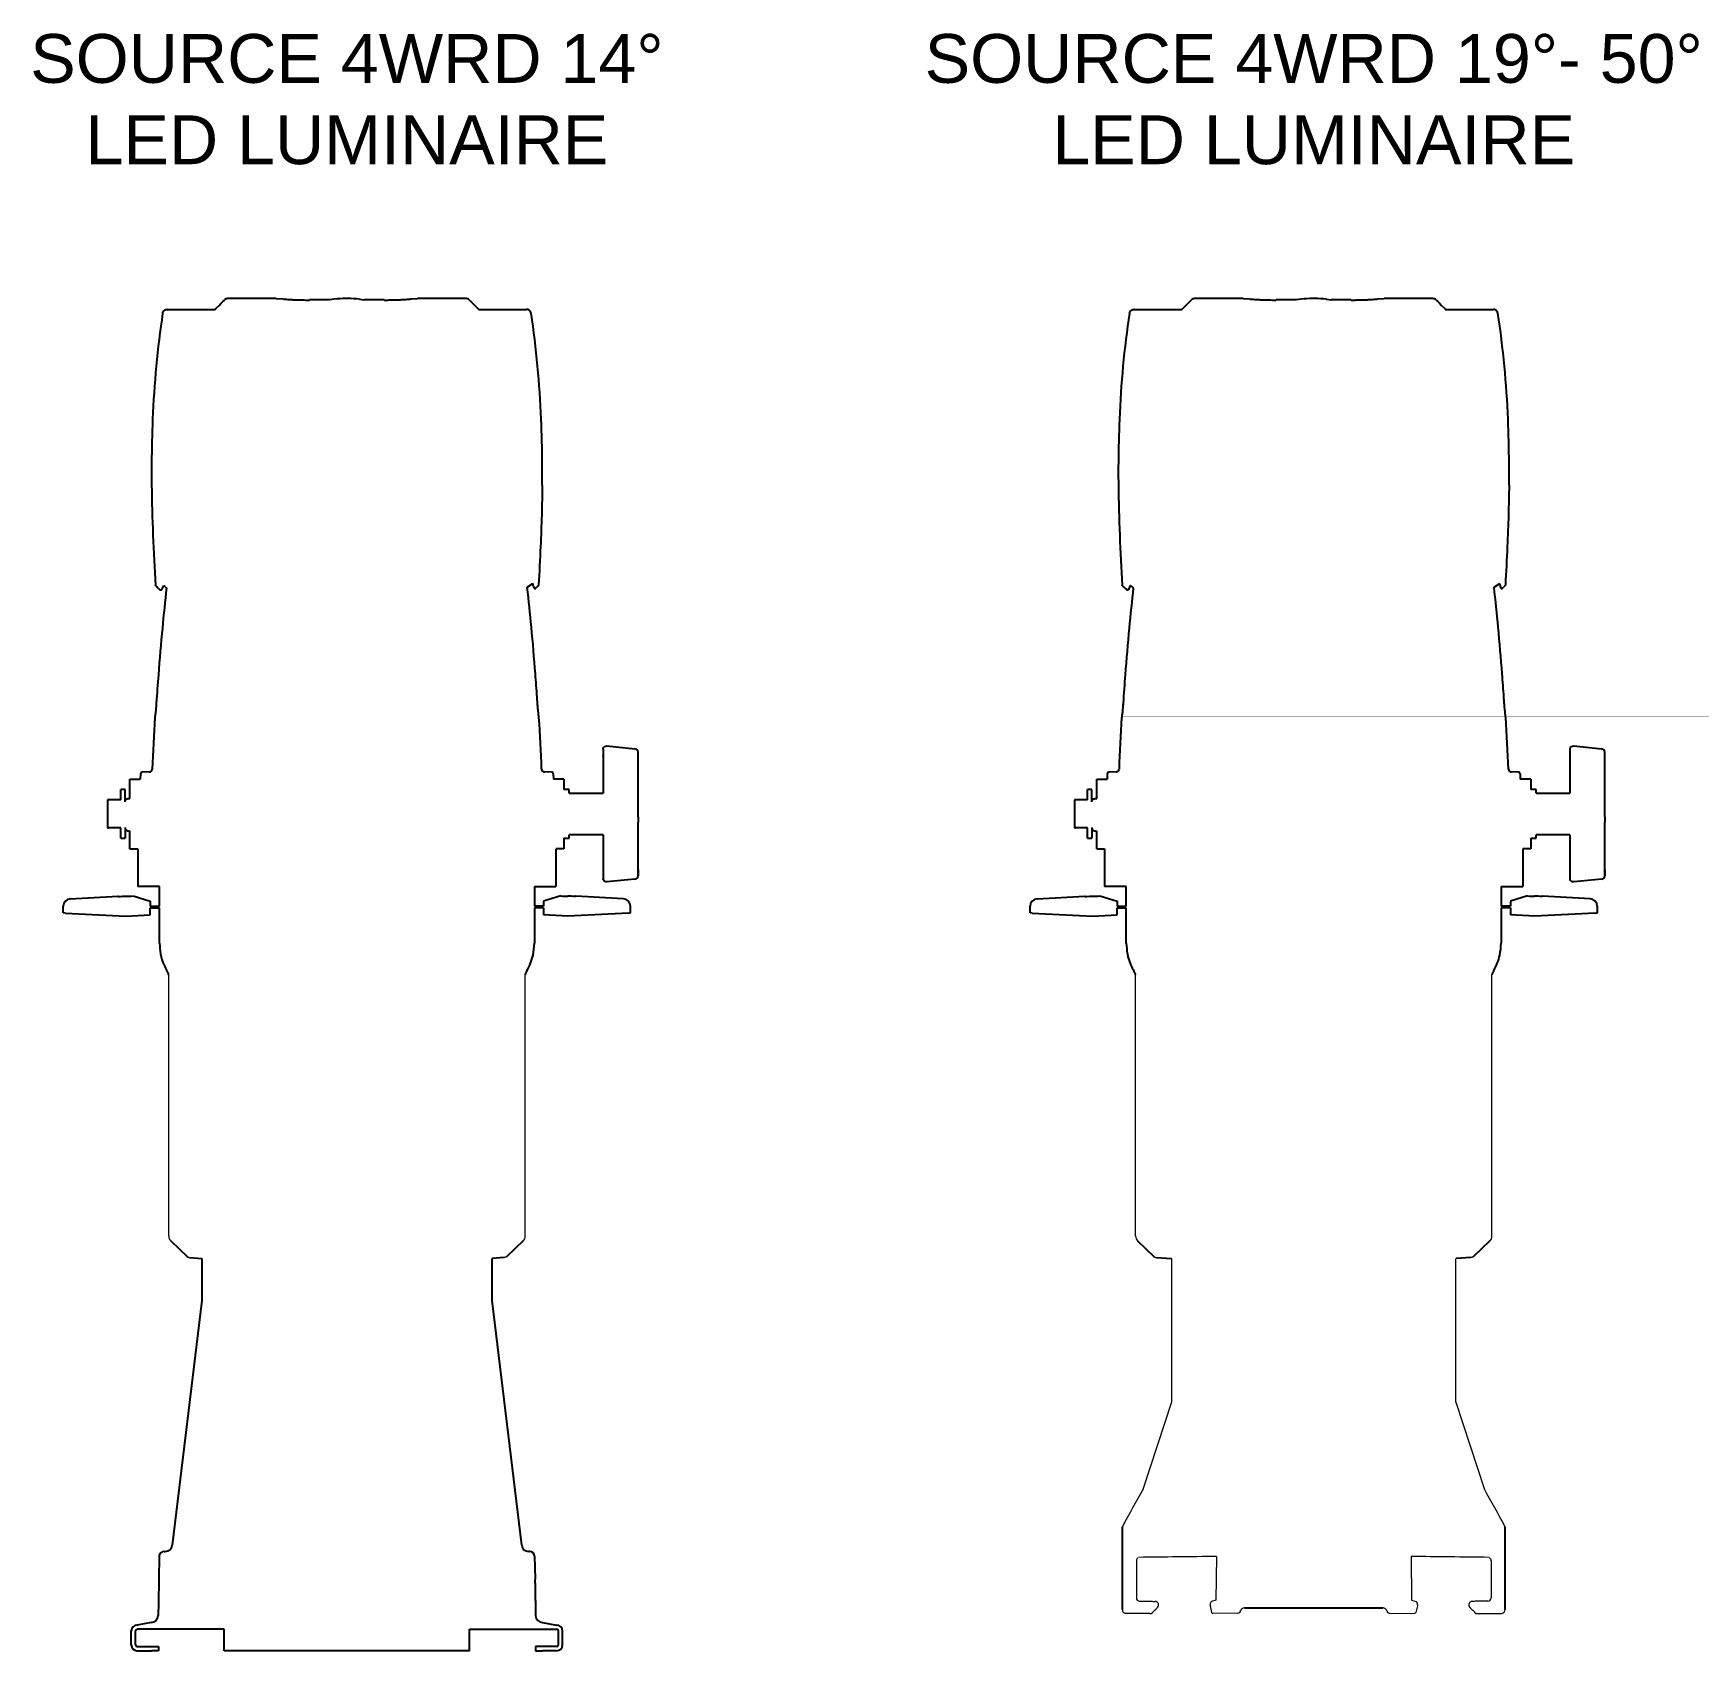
# Model space of a CAD drawing. Header units: inches. Extents: x 0 to 310, y 0 to 246.
# Drawn here: x 99.21 to 129.06, y 11.95 to 40.95 of the extents above; entities that cross this region are included whole.
import ezdxf

# ---------------------------------------------------------------- set-up
doc = ezdxf.new("R2010")
doc.units = ezdxf.units.IN
doc.header["$MEASUREMENT"] = 0
doc.linetypes.add('SLD-Solid', pattern=[0])
doc.layers.add('TEXT', color=1, linetype='Continuous')
doc.styles.add('ARIAL', font='arial.ttf')

msp = doc.modelspace()

# ---------------------------------------------------------------- linework, layer by layer
for p, q in [((103.563, 36.198), (102.689, 36.198)), ((103.563, 36.198), (103.684, 36.19)), ((104.514, 36.172), (104.158, 36.172)), ((104.603, 36.186), (104.514, 36.172)), ((104.81, 36.198), (104.809, 36.198)), ((104.848, 36.198), (104.81, 36.198)), ((105.055, 36.186), (105.144, 36.172)), ((105.499, 36.172), (105.144, 36.172)), ((105.975, 36.19), (106.094, 36.198)), ((106.965, 36.198), (106.094, 36.198)), ((120.896, 36.198), (120.021, 36.198)), ((120.896, 36.198), (121.016, 36.19)), ((121.846, 36.172), (121.49, 36.172)), ((121.935, 36.186), (121.846, 36.172)), ((122.142, 36.198), (122.141, 36.198)), ((122.181, 36.198), (122.142, 36.198)), ((122.387, 36.186), (122.476, 36.172)), ((122.831, 36.172), (122.476, 36.172)), ((123.307, 36.19), (123.426, 36.198)), ((124.297, 36.198), (123.426, 36.198)), ((101.604, 36.004), (101.606, 36.004)), ((101.61, 36.004), (101.606, 36.004)), ((102.065, 36.004), (102.467, 36.004)), ((107.191, 36.004), (107.592, 36.004)), ((108.047, 36.004), (108.051, 36.004)), ((108.132, 35.937), (108.129, 35.937)), ((118.936, 36.004), (118.938, 36.004)), ((118.942, 36.004), (118.938, 36.004)), ((119.397, 36.004), (119.799, 36.004)), ((124.523, 36.004), (124.925, 36.004)), ((125.38, 36.004), (125.383, 36.004)), ((125.464, 35.937), (125.461, 35.937)), ((101.327, 33.245), (101.325, 33.206)), ((118.659, 33.245), (118.657, 33.206)), ((101.325, 33.048), (101.327, 32.852)), ((118.657, 33.048), (118.659, 32.852)), ((101.539, 31.053), (101.507, 30.981)), ((108.062, 31.02), (108.163, 31.089)), ((118.871, 31.053), (118.839, 30.981)), ((125.395, 31.02), (125.495, 31.089)), ((101.433, 31.014), (101.477, 30.977)), ((108.179, 31.023), (108.185, 31.006)), ((108.212, 31.003), (108.228, 31.017)), ((118.765, 31.014), (118.809, 30.977)), ((125.512, 31.023), (125.518, 31.006)), ((125.544, 31.003), (125.56, 31.017)), ((101.412, 28.945), (101.411, 28.926)), ((108.247, 28.926), (108.245, 28.945)), ((118.744, 28.945), (118.743, 28.926)), ((125.579, 28.926), (125.577, 28.945)), ((109.423, 28.12), (109.423, 27.983)), ((109.491, 28.175), (109.991, 28.123)), ((110.048, 27.957), (110.048, 28.066)), ((126.755, 28.12), (126.755, 27.983)), ((126.823, 28.175), (127.323, 28.123)), ((127.38, 27.957), (127.38, 28.066)), ((109.423, 27.983), (109.423, 27.331)), ((110.048, 26.901), (110.048, 27.957)), ((126.755, 27.983), (126.755, 27.331)), ((127.38, 26.901), (127.38, 27.957)), ((100.938, 27.231), (100.938, 27.581)), ((100.938, 27.581), (101.125, 27.581)), ((101.129, 27.677), (101.125, 27.581)), ((108.529, 27.677), (108.532, 27.581)), ((108.72, 27.581), (108.532, 27.581)), ((108.72, 27.581), (108.72, 27.394)), ((118.27, 27.231), (118.27, 27.581)), ((118.27, 27.581), (118.457, 27.581)), ((118.461, 27.677), (118.457, 27.581)), ((125.861, 27.677), (125.864, 27.581)), ((126.052, 27.581), (125.864, 27.581)), ((126.052, 27.581), (126.052, 27.394)), ((100.538, 27.206), (100.538, 27.081)), ((100.773, 27.206), (100.56, 27.206)), ((100.851, 27.394), (100.773, 27.394)), ((100.773, 27.206), (100.773, 27.394)), ((100.851, 27.17), (100.851, 27.394)), ((100.909, 27.23), (100.938, 27.231)), ((108.798, 27.394), (108.72, 27.394)), ((108.815, 27.394), (108.798, 27.394)), ((108.815, 27.331), (108.815, 27.394)), ((108.815, 27.331), (109.423, 27.331)), ((117.87, 27.206), (117.87, 27.081)), ((118.105, 27.206), (117.892, 27.206)), ((118.183, 27.394), (118.105, 27.394)), ((118.105, 27.206), (118.105, 27.394)), ((118.183, 27.17), (118.183, 27.394)), ((118.241, 27.23), (118.27, 27.231)), ((126.13, 27.394), (126.052, 27.394)), ((126.147, 27.394), (126.13, 27.394)), ((126.147, 27.331), (126.147, 27.394)), ((126.147, 27.331), (126.755, 27.331)), ((100.538, 27.081), (100.538, 26.831)), ((110.048, 26.901), (110.048, 26.809)), ((117.87, 27.081), (117.87, 26.831)), ((127.38, 26.901), (127.38, 26.809)), ((100.538, 26.831), (100.538, 26.706)), ((100.773, 26.706), (100.56, 26.706)), ((100.773, 26.519), (100.773, 26.706)), ((100.851, 26.71), (100.851, 26.519)), ((100.909, 26.65), (100.938, 26.649)), ((100.938, 26.331), (100.938, 26.649)), ((108.815, 26.519), (108.815, 26.581)), ((109.423, 26.581), (108.815, 26.581)), ((109.423, 26.581), (109.423, 25.792)), ((110.048, 25.847), (110.048, 26.809)), ((117.87, 26.831), (117.87, 26.706)), ((118.105, 26.706), (117.892, 26.706)), ((118.105, 26.519), (118.105, 26.706)), ((118.183, 26.71), (118.183, 26.519)), ((118.241, 26.65), (118.27, 26.649)), ((118.27, 26.331), (118.27, 26.649)), ((126.147, 26.519), (126.147, 26.581)), ((126.755, 26.581), (126.147, 26.581)), ((126.755, 26.581), (126.755, 25.792)), ((127.38, 25.847), (127.38, 26.809)), ((100.773, 26.519), (100.851, 26.519)), ((100.938, 26.331), (101.081, 26.331)), ((108.72, 26.331), (108.58, 26.331)), ((108.72, 26.519), (108.798, 26.519)), ((108.72, 26.519), (108.72, 26.331)), ((108.798, 26.519), (108.815, 26.519)), ((108.798, 26.519), (108.798, 26.519)), ((118.105, 26.519), (118.183, 26.519)), ((118.27, 26.331), (118.413, 26.331)), ((126.052, 26.331), (125.912, 26.331)), ((126.052, 26.519), (126.13, 26.519)), ((126.052, 26.519), (126.052, 26.331)), ((126.13, 26.519), (126.147, 26.519)), ((126.13, 26.519), (126.13, 26.519)), ((109.992, 25.784), (109.491, 25.737)), ((110.048, 25.955), (110.048, 25.847)), ((127.324, 25.784), (126.823, 25.737)), ((127.38, 25.955), (127.38, 25.847)), ((99.872, 25.434), (99.976, 25.439)), ((99.976, 25.439), (100.727, 25.479)), ((100.994, 25.485), (101.304, 25.392)), ((101.304, 25.392), (101.304, 25.299)), ((108.664, 25.485), (108.354, 25.392)), ((108.354, 25.392), (108.354, 25.299)), ((109.682, 25.439), (108.93, 25.479)), ((109.786, 25.434), (109.682, 25.439)), ((117.204, 25.434), (117.308, 25.439)), ((117.308, 25.439), (118.059, 25.479)), ((118.326, 25.485), (118.636, 25.392)), ((118.636, 25.392), (118.636, 25.299)), ((125.996, 25.485), (125.686, 25.392)), ((125.686, 25.392), (125.686, 25.299)), ((127.014, 25.439), (126.262, 25.479)), ((127.118, 25.434), (127.014, 25.439)), ((99.744, 25.18), (99.744, 25.299)), ((99.781, 25.178), (99.744, 25.18)), ((99.781, 25.178), (100.868, 25.121)), ((100.868, 25.121), (101.304, 25.146)), ((101.304, 25.299), (101.469, 25.299)), ((101.304, 25.269), (101.469, 25.269)), ((101.304, 25.146), (101.304, 25.269)), ((108.354, 25.299), (108.189, 25.299)), ((108.354, 25.269), (108.189, 25.269)), ((108.354, 25.269), (108.354, 25.146)), ((108.79, 25.121), (108.354, 25.146)), ((109.877, 25.178), (108.79, 25.121)), ((109.877, 25.178), (109.914, 25.18)), ((109.914, 25.18), (109.914, 25.299)), ((117.076, 25.18), (117.076, 25.299)), ((117.113, 25.178), (117.076, 25.18)), ((117.113, 25.178), (118.2, 25.121)), ((118.2, 25.121), (118.636, 25.146)), ((118.636, 25.299), (118.801, 25.299)), ((118.636, 25.269), (118.801, 25.269)), ((118.636, 25.146), (118.636, 25.269)), ((125.686, 25.299), (125.521, 25.299)), ((125.686, 25.269), (125.521, 25.269)), ((125.686, 25.269), (125.686, 25.146)), ((126.122, 25.121), (125.686, 25.146)), ((127.209, 25.178), (126.122, 25.121)), ((127.209, 25.178), (127.246, 25.18)), ((127.246, 25.18), (127.246, 25.299)), ((101.671, 19.299), (101.97, 19.011)), ((107.988, 19.299), (107.689, 19.011)), ((119.004, 19.299), (119.302, 19.011)), ((125.32, 19.299), (125.022, 19.011)), ((102.012, 18.999), (102.227, 18.985)), ((102.227, 18.985), (102.227, 18.229)), ((107.647, 18.999), (107.433, 18.985)), ((107.433, 18.229), (107.433, 18.985)), ((119.344, 18.999), (119.612, 18.982)), ((124.98, 18.999), (124.712, 18.982)), ((102.227, 18.229), (101.696, 13.84)), ((107.964, 13.84), (107.433, 18.229)), ((118.731, 12.69), (118.731, 14.174)), ((125.591, 12.69), (125.591, 14.174)), ((125.591, 12.69), (125.591, 14.161)), ((101.464, 13.644), (101.457, 13.237)), ((101.552, 13.73), (101.572, 13.73)), ((108.106, 13.73), (108.086, 13.73)), ((108.194, 13.644), (108.201, 13.237)), ((101.456, 13.145), (101.452, 12.895)), ((108.201, 13.145), (108.205, 12.895)), ((101.449, 12.801), (101.445, 12.581)), ((108.208, 12.801), (108.212, 12.581)), ((120.92, 12.719), (123.401, 12.719)), ((100.964, 12.055), (100.964, 12.305)), ((101.039, 12.055), (101.039, 12.305)), ((102.088, 12.335), (101.069, 12.335)), ((101.32, 12.458), (101.07, 12.41)), ((102.148, 12.335), (102.088, 12.335)), ((102.629, 12.335), (102.148, 12.335)), ((102.629, 11.95), (102.629, 12.335)), ((107.029, 12.335), (107.51, 12.335)), ((107.029, 11.95), (107.029, 12.335)), ((107.51, 12.335), (107.569, 12.335)), ((107.569, 12.335), (108.589, 12.335)), ((108.337, 12.458), (108.588, 12.41)), ((108.619, 12.055), (108.619, 12.305)), ((108.694, 12.055), (108.694, 12.305)), ((101.069, 12.025), (101.324, 12.025)), ((101.069, 11.95), (101.324, 11.95)), ((101.324, 12.025), (101.449, 12.025)), ((101.449, 11.95), (101.324, 11.95)), ((101.449, 12.025), (101.449, 11.95)), ((107.029, 11.95), (102.629, 11.95)), ((108.209, 12.025), (108.209, 11.95)), ((108.334, 12.025), (108.209, 12.025)), ((108.209, 11.95), (108.334, 11.95)), ((108.589, 12.025), (108.334, 12.025)), ((108.589, 11.95), (108.334, 11.95))]:
    msp.add_line(p, q)
at = {"linetype": 'SLD-Solid'}
for p, q in [((101.287, 27.709), (101.158, 27.707)), ((108.499, 27.707), (108.37, 27.709)), ((118.619, 27.709), (118.49, 27.707)), ((125.831, 27.707), (125.702, 27.709)), ((101.081, 26.331), (101.081, 25.656)), ((108.577, 26.331), (108.577, 25.656)), ((118.413, 26.331), (118.413, 25.656)), ((125.909, 26.331), (125.909, 25.656)), ((101.469, 25.656), (101.081, 25.656)), ((101.469, 25.299), (101.469, 25.656)), ((108.189, 25.656), (108.577, 25.656)), ((108.189, 25.656), (108.189, 25.299)), ((118.801, 25.656), (118.413, 25.656)), ((118.801, 25.299), (118.801, 25.656)), ((125.521, 25.656), (125.909, 25.656)), ((125.521, 25.656), (125.521, 25.299)), ((101.469, 24.641), (101.469, 25.269)), ((108.189, 25.269), (108.189, 24.641)), ((118.801, 24.641), (118.801, 25.269)), ((125.521, 25.269), (125.521, 24.641))]:
    msp.add_line(p, q, dxfattribs=at)
at = {"linetype": 'Continuous', "lineweight": 15}
for p, q in [((101.635, 19.387), (101.635, 24.071)), ((108.025, 19.387), (108.025, 24.071)), ((118.967, 19.387), (118.967, 24.071)), ((125.357, 19.387), (125.357, 24.071)), ((119.611, 18.982), (119.611, 16.407)), ((124.711, 16.408), (124.711, 18.982)), ((119.611, 16.407), (119.099, 14.84)), ((119.611, 16.407), (119.611, 16.407)), ((124.711, 16.407), (125.222, 14.84)), ((124.711, 16.407), (124.711, 16.407)), ((120.416, 13.64), (120.406, 12.855)), ((123.906, 13.64), (123.916, 12.855)), ((120.406, 12.855), (120.326, 12.831)), ((123.916, 12.855), (123.995, 12.831)), ((120.305, 12.79), (120.303, 12.772)), ((120.303, 12.772), (120.303, 12.755)), ((120.303, 12.755), (120.33, 12.633)), ((120.31, 12.811), (120.305, 12.79)), ((120.314, 12.82), (120.31, 12.811)), ((120.32, 12.826), (120.314, 12.82)), ((120.326, 12.831), (120.32, 12.826)), ((120.33, 12.633), (120.341, 12.621)), ((120.341, 12.621), (120.352, 12.616)), ((120.803, 12.624), (120.352, 12.616)), ((120.918, 12.719), (120.918, 12.719)), ((123.404, 12.719), (123.404, 12.719)), ((123.518, 12.624), (123.969, 12.616)), ((123.981, 12.621), (123.969, 12.616)), ((123.992, 12.633), (123.981, 12.621)), ((124.019, 12.755), (123.992, 12.633)), ((123.995, 12.831), (124.002, 12.826)), ((124.002, 12.826), (124.008, 12.82)), ((124.008, 12.82), (124.012, 12.811)), ((124.012, 12.811), (124.017, 12.79)), ((124.017, 12.79), (124.019, 12.772)), ((124.019, 12.772), (124.019, 12.755))]:
    msp.add_line(p, q, dxfattribs=at)
at = {"flags": 128}
for points in [[(102.487, 36.024), (102.537, 36.074), (102.576, 36.114), (102.606, 36.144), (102.626, 36.163), (102.636, 36.173), (102.637, 36.175)], [(107.02, 36.175), (107.021, 36.173), (107.031, 36.163), (107.051, 36.144), (107.081, 36.114), (107.121, 36.074), (107.171, 36.024)], [(119.819, 36.024), (119.869, 36.074), (119.908, 36.114), (119.938, 36.144), (119.958, 36.163), (119.968, 36.173), (119.969, 36.175)], [(124.352, 36.175), (124.354, 36.173), (124.364, 36.163), (124.383, 36.144), (124.413, 36.114), (124.453, 36.074), (124.503, 36.024)], [(101.403, 31.046), (101.414, 31.037), (101.426, 31.027)], [(108.258, 31.049), (108.235, 31.03)], [(118.735, 31.046), (118.746, 31.037), (118.758, 31.027)], [(125.59, 31.049), (125.567, 31.03)], [(100.727, 25.479), (100.726, 25.479), (100.74, 25.478), (100.767, 25.478), (100.807, 25.479), (100.853, 25.481), (100.869, 25.482)], [(108.93, 25.479), (108.931, 25.479), (108.918, 25.478), (108.89, 25.478), (108.851, 25.479), (108.805, 25.481), (108.789, 25.482)], [(118.059, 25.479), (118.059, 25.479), (118.072, 25.478), (118.1, 25.478), (118.139, 25.479), (118.185, 25.481), (118.201, 25.482)], [(126.262, 25.479), (126.263, 25.479), (126.25, 25.478), (126.222, 25.478), (126.183, 25.479), (126.137, 25.481), (126.121, 25.482)]]:
    msp.add_lwpolyline(points, dxfattribs=at)
for centre, radius, start, end in [((102.693, 36.119), 0.0787, 92.7737, 135), ((104.809, 34.437), 1.761, 90, 96.7299), ((104.848, 34.437), 1.761, 83.2713, 90), ((106.965, 36.119), 0.0787, 45, 87.9842), ((120.025, 36.119), 0.0787, 92.7737, 135), ((122.141, 34.437), 1.761, 90, 96.7299), ((122.181, 34.437), 1.761, 83.2713, 90), ((124.297, 36.119), 0.0787, 45, 87.9842), ((118.881, 33.331), 17.55, 171.4598, 177.7109), ((90.776, 33.331), 17.55, 2.2915, 8.5402), ((136.213, 33.331), 17.55, 171.4598, 177.7109), ((108.108, 33.331), 17.55, 2.2915, 8.5402), ((125.941, 33.048), 24.615, 177.7102, 179.5418), ((83.717, 33.048), 24.615, 0.4582, 2.2915), ((143.273, 33.048), 24.615, 177.7102, 179.5418), ((101.049, 33.048), 24.615, 0.4582, 2.2915), ((125.941, 33.048), 24.616, 179.6334, 180), ((-45.241, 33.087), 153.572, 359.91211, 0.05886), ((143.273, 33.048), 24.616, 179.6334, 180), ((-27.909, 33.087), 153.572, 359.91211, 0.05886), ((108.216, 31.032), 0.0197, 310, 353.988), ((125.548, 31.032), 0.0197, 310, 353.988), ((109.988, 28.063), 0.0599, 2.0026, 87.328), ((127.32, 28.063), 0.0599, 2.0026, 87.328), ((100.911, 26.71), 0.06, 180, 268.5), ((118.243, 26.71), 0.06, 180, 268.5), ((109.986, 25.847), 0.0625, 275.9235, 360), ((127.318, 25.847), 0.0625, 275.9235, 360), ((99.879, 25.299), 0.135, 93, 180), ((100.869, 27.717), 2.236, 270.003, 273.203), ((108.789, 27.717), 2.236, 266.797, 269.997), ((109.778, 25.299), 0.135, 0, 87), ((117.211, 25.299), 0.135, 93, 180), ((118.201, 27.717), 2.236, 270.003, 273.203), ((126.121, 27.717), 2.236, 266.797, 269.997), ((127.11, 25.299), 0.135, 0, 87), ((101.572, 13.855), 0.125, 270, 353.1027), ((108.086, 13.855), 0.125, 186.8973, 270), ((101.552, 13.642), 0.088, 90, 179), ((108.106, 13.642), 0.088, 1, 90), ((101.32, 12.583), 0.125, 270, 359), ((108.337, 12.583), 0.125, 181, 270), ((101.069, 12.305), 0.105, 90, 180), ((101.069, 12.305), 0.03, 90, 180), ((108.589, 12.305), 0.105, 0, 90), ((108.589, 12.305), 0.03, 0, 90), ((101.069, 12.055), 0.105, 180, 270), ((101.069, 12.055), 0.03, 180, 270), ((108.589, 12.055), 0.105, 270, 0), ((108.589, 12.055), 0.03, 270, 0)]:
    msp.add_arc(centre, radius, start, end)
at = {"linetype": 'SLD-Solid'}
for centre, radius, start, end in [((151.955, 25.656), 50.66, 176.5706, 177.6226), ((57.703, 25.656), 50.66, 2.3774, 3.4294), ((169.287, 25.656), 50.66, 176.5706, 177.6226), ((75.035, 25.656), 50.66, 2.3774, 3.4294), ((101.159, 27.677), 0.03, 91, 180), ((101.288, 27.759), 0.05, 268.6793, 357.9452), ((108.371, 27.76), 0.0514, 183.0953, 269.469), ((108.499, 27.677), 0.03, 0, 89), ((118.491, 27.677), 0.03, 91, 180), ((118.62, 27.759), 0.05, 268.6793, 357.9452), ((125.703, 27.76), 0.0514, 183.0953, 269.469), ((125.831, 27.677), 0.03, 0, 89)]:
    msp.add_arc(centre, radius, start, end, dxfattribs=at)
at = {"linetype": 'Continuous', "lineweight": 15}
for centre, radius, start, end in [((101.76, 19.387), 0.125, 179.9996, 225.0011), ((101.76, 19.387), 0.125, 179.9996, 225.0012), ((107.9, 19.387), 0.125, 314.9989, 0.0004), ((107.9, 19.387), 0.125, 314.9988, 0.0004), ((119.092, 19.387), 0.125, 179.9996, 225.0011), ((119.092, 19.387), 0.125, 179.9996, 225.0012), ((125.232, 19.387), 0.125, 314.9989, 0.0004), ((125.232, 19.387), 0.125, 314.9988, 0.0004), ((174.29, -16.012), 63.23, 150.78792, 151.48428), ((70.032, -16.012), 63.23, 28.51572, 29.21208), ((119.034, 13.569), 0.0523, 116.9562, 184.7157), ((123.643, -326.408), 340.063, 90.54374, 90.77941), ((120.679, -326.408), 340.063, 89.22059, 89.45626), ((125.289, 13.569), 0.0523, 355.2843, 63.0438), ((119.041, 12.9), 0.06, 180, 269), ((125.281, 12.9), 0.06, 271, 0), ((118.806, 12.69), 0.075, 180, 255.3839), ((119.225, 12.679), 0.0635, 270, 315), ((119.317, 12.771), 0.0635, 315, 89), ((120.803, 12.671), 0.0472, 270.118, 356.7568), ((120.925, 12.638), 0.0804, 95.2318, 157.9651), ((120.921, 12.67), 0.0483, 91.1875, 94.3979), ((123.4, 12.67), 0.0483, 85.6021, 88.8125), ((123.397, 12.638), 0.0804, 22.0349, 84.7682), ((123.518, 12.671), 0.0472, 183.2432, 269.882), ((125.004, 12.771), 0.0635, 91, 225), ((125.097, 12.679), 0.0635, 225, 270), ((125.516, 12.69), 0.075, 284.6161, 360)]:
    msp.add_arc(centre, radius, start, end, dxfattribs=at)
at = {"extrusion": (0, 0, -1)}
for centre, major_axis, ratio, start_param, end_param in [((109.486, 28.12), (-0.0625, 0.0013), 0.921914, 6.263735, 6.469858), ((109.486, 28.117), (-0.0599, 0.0195), 0.917041, 6.198868, 7.650807), ((126.818, 28.12), (-0.0625, 0.0013), 0.921914, 6.263735, 6.469858), ((126.818, 28.117), (-0.0599, 0.0195), 0.917041, 6.198868, 7.650807), ((109.486, 27.983), (-0.0625, -0.0015), 0.932153, 0.022517, 0.22864), ((126.818, 27.983), (-0.0625, -0.0015), 0.932153, 0.022517, 0.22864), ((109.486, 25.792), (-0.0625, -0.0013), 0.921914, 6.096512, 6.302636), ((109.486, 25.795), (-0.0599, -0.0195), 0.917041, 4.915564, 6.367503), ((126.818, 25.792), (-0.0625, -0.0013), 0.921914, 6.096512, 6.302636), ((126.818, 25.795), (-0.0599, -0.0195), 0.917041, 4.915564, 6.367503)]:
    msp.add_ellipse(centre, major_axis=major_axis, ratio=ratio, start_param=start_param, end_param=end_param, dxfattribs=at)
for points, knots in [([(103.684, 36.19), (103.689, 36.189), (103.704, 36.188), (103.742, 36.185), (103.798, 36.181), (103.865, 36.177), (103.94, 36.175), (104.037, 36.172), (104.112, 36.171), (104.158, 36.171)], [0, 0, 0, 0, 0.068546, 0.210245, 0.351404, 0.49256, 0.63353, 0.774496, 1, 1, 1, 1]), ([(105.499, 36.171), (105.528, 36.171), (105.586, 36.172), (105.67, 36.173), (105.749, 36.176), (105.821, 36.179), (105.884, 36.182), (105.94, 36.186), (105.963, 36.189), (105.975, 36.19)], [0, 0, 0, 0, 0.139302, 0.278606, 0.418259, 0.557918, 0.69795, 0.837989, 1, 1, 1, 1]), ([(121.016, 36.19), (121.021, 36.189), (121.036, 36.188), (121.074, 36.185), (121.13, 36.181), (121.197, 36.177), (121.272, 36.175), (121.369, 36.172), (121.444, 36.171), (121.49, 36.171)], [0, 0, 0, 0, 0.068546, 0.210245, 0.351404, 0.49256, 0.63353, 0.774496, 1, 1, 1, 1]), ([(122.831, 36.171), (122.86, 36.171), (122.918, 36.172), (123.002, 36.173), (123.081, 36.176), (123.154, 36.179), (123.216, 36.182), (123.272, 36.186), (123.295, 36.189), (123.307, 36.19)], [0, 0, 0, 0, 0.139302, 0.278606, 0.418259, 0.557918, 0.69795, 0.837989, 1, 1, 1, 1]), ([(101.526, 35.937), (101.528, 35.946), (101.533, 35.963), (101.549, 35.984), (101.572, 35.999), (101.591, 36.004), (101.602, 36.004), (101.604, 36.004)], [0, 0, 0, 0, 0.23723, 0.474457, 0.711689, 0.948932, 1, 1, 1, 1]), ([(101.61, 36.004), (101.654, 36.004), (101.744, 36.004), (101.841, 36.004), (101.9, 36.004)], [0, 0, 0, 0, 0.4017315, 1, 1, 1, 1]), ([(101.9, 36.004), (101.905, 36.004), (101.921, 36.004), (101.942, 36.004), (101.956, 36.004)], [0, 0, 0, 0, 0.36253, 1, 1, 1, 1]), ([(101.956, 36.004), (101.96, 36.004), (101.969, 36.004), (102.004, 36.004), (102.039, 36.004), (102.06, 36.004), (102.065, 36.004)], [0, 0, 0, 0, 0.305511, 0.611335, 0.909803, 1, 1, 1, 1]), ([(102.467, 36.004), (102.468, 36.005), (102.472, 36.01), (102.479, 36.016), (102.484, 36.022), (102.486, 36.023), (102.487, 36.024)], [0.0088851, 0.0088851, 0.0088851, 0.0088851, 0.1577764, 0.4918992, 0.7455875, 1, 1, 1, 1]), ([(107.171, 36.024), (107.171, 36.023), (107.173, 36.022), (107.179, 36.016), (107.185, 36.01), (107.19, 36.005), (107.191, 36.004), (107.191, 36.004)], [0, 0, 0, 0, 0.254413, 0.508101, 0.842224, 0.991115, 1, 1, 1, 1]), ([(107.592, 36.004), (107.597, 36.004), (107.619, 36.004), (107.654, 36.004), (107.688, 36.004), (107.697, 36.004), (107.702, 36.004)], [0, 0, 0, 0, 0.090197, 0.388665, 0.694489, 1, 1, 1, 1]), ([(107.702, 36.004), (107.715, 36.004), (107.737, 36.004), (107.752, 36.004), (107.758, 36.004)], [0, 0, 0, 0, 0.63747, 1, 1, 1, 1]), ([(107.758, 36.004), (107.816, 36.004), (107.913, 36.004), (108.004, 36.004), (108.047, 36.004)], [0, 0, 0, 0, 0.5982685, 1, 1, 1, 1]), ([(108.129, 35.937), (108.127, 35.946), (108.123, 35.963), (108.106, 35.984), (108.083, 35.999), (108.064, 36.004), (108.053, 36.004), (108.051, 36.004)], [0, 0, 0, 0, 0.237205, 0.474417, 0.711643, 0.948894, 1, 1, 1, 1]), ([(118.858, 35.937), (118.86, 35.946), (118.865, 35.963), (118.882, 35.984), (118.904, 35.999), (118.923, 36.004), (118.934, 36.004), (118.936, 36.004)], [0, 0, 0, 0, 0.23723, 0.474457, 0.711689, 0.948932, 1, 1, 1, 1]), ([(118.942, 36.004), (118.986, 36.004), (119.076, 36.004), (119.174, 36.004), (119.232, 36.004)], [0, 0, 0, 0, 0.4017315, 1, 1, 1, 1]), ([(119.232, 36.004), (119.237, 36.004), (119.253, 36.004), (119.274, 36.004), (119.288, 36.004)], [0, 0, 0, 0, 0.36253, 1, 1, 1, 1]), ([(119.288, 36.004), (119.292, 36.004), (119.301, 36.004), (119.336, 36.004), (119.371, 36.004), (119.392, 36.004), (119.397, 36.004)], [0, 0, 0, 0, 0.305511, 0.611335, 0.909803, 1, 1, 1, 1]), ([(119.799, 36.004), (119.8, 36.005), (119.804, 36.01), (119.811, 36.016), (119.817, 36.022), (119.818, 36.023), (119.819, 36.024)], [0.0088851, 0.0088851, 0.0088851, 0.0088851, 0.1577764, 0.4918992, 0.7455875, 1, 1, 1, 1]), ([(124.503, 36.024), (124.504, 36.023), (124.505, 36.022), (124.511, 36.016), (124.517, 36.01), (124.522, 36.005), (124.523, 36.004), (124.523, 36.004)], [0, 0, 0, 0, 0.254413, 0.508101, 0.842224, 0.991115, 1, 1, 1, 1]), ([(124.925, 36.004), (124.93, 36.004), (124.951, 36.004), (124.986, 36.004), (125.02, 36.004), (125.029, 36.004), (125.034, 36.004)], [0, 0, 0, 0, 0.090197, 0.388665, 0.694489, 1, 1, 1, 1]), ([(125.034, 36.004), (125.047, 36.004), (125.069, 36.004), (125.084, 36.004), (125.09, 36.004)], [0, 0, 0, 0, 0.63747, 1, 1, 1, 1]), ([(125.09, 36.004), (125.148, 36.004), (125.245, 36.004), (125.336, 36.004), (125.38, 36.004)], [0, 0, 0, 0, 0.5982685, 1, 1, 1, 1]), ([(125.461, 35.937), (125.459, 35.946), (125.455, 35.963), (125.438, 35.984), (125.416, 35.999), (125.396, 36.004), (125.385, 36.004), (125.383, 36.004)], [0, 0, 0, 0, 0.237205, 0.474417, 0.711643, 0.948894, 1, 1, 1, 1]), ([(101.327, 32.852), (101.333, 32.553), (101.346, 31.955), (101.379, 31.358), (101.396, 31.06)], [0, 0, 0, 0, 0.499829, 1, 1, 1, 1]), ([(108.331, 32.852), (108.328, 32.675), (108.322, 32.308), (108.299, 31.712), (108.277, 31.293), (108.265, 31.063)], [0, 0, 0, 0, 0.296632, 0.615057, 1, 1, 1, 1]), ([(118.659, 32.852), (118.665, 32.553), (118.678, 31.955), (118.711, 31.358), (118.728, 31.06)], [0, 0, 0, 0, 0.499829, 1, 1, 1, 1]), ([(125.663, 32.852), (125.66, 32.675), (125.654, 32.308), (125.631, 31.712), (125.609, 31.293), (125.597, 31.063)], [0, 0, 0, 0, 0.296632, 0.615057, 1, 1, 1, 1]), ([(101.403, 31.046), (101.402, 31.048), (101.399, 31.051), (101.397, 31.056), (101.396, 31.059), (101.396, 31.06)], [0, 0, 0, 0, 0.41195, 0.823898, 1, 1, 1, 1]), ([(101.539, 31.053), (101.541, 31.051), (101.544, 31.049), (101.547, 31.047), (101.557, 31.039), (101.573, 31.028), (101.588, 31.016), (101.594, 31.012)], [-0.0286299, -0.0286299, -0.0286299, -0.0286299, 0, 0, 0, 0.1079512, 0.1639253, 0.1639253, 0.1639253, 0.1639253]), ([(108.179, 31.023), (108.179, 31.024), (108.178, 31.029), (108.172, 31.051), (108.165, 31.079), (108.163, 31.088), (108.163, 31.088), (108.163, 31.088), (108.163, 31.089)], [0, 0, 0, 0, 0.291772, 0.775951, 1, 1, 1, 1.00608, 1.00608, 1.00608, 1.00608]), ([(108.265, 31.063), (108.265, 31.061), (108.264, 31.057), (108.261, 31.052), (108.259, 31.05), (108.258, 31.049)], [0, 0, 0, 0, 0.410759, 0.821526, 1, 1, 1, 1]), ([(118.735, 31.046), (118.734, 31.048), (118.731, 31.051), (118.729, 31.056), (118.728, 31.059), (118.728, 31.06)], [0, 0, 0, 0, 0.41195, 0.823898, 1, 1, 1, 1]), ([(118.871, 31.053), (118.873, 31.051), (118.876, 31.049), (118.879, 31.047), (118.889, 31.039), (118.905, 31.028), (118.921, 31.016), (118.926, 31.012)], [-0.0286299, -0.0286299, -0.0286299, -0.0286299, 0, 0, 0, 0.1079512, 0.1639253, 0.1639253, 0.1639253, 0.1639253]), ([(125.512, 31.023), (125.511, 31.024), (125.51, 31.029), (125.504, 31.051), (125.497, 31.079), (125.495, 31.088), (125.495, 31.088), (125.495, 31.088), (125.495, 31.089)], [0, 0, 0, 0, 0.291772, 0.775951, 1, 1, 1, 1.00608, 1.00608, 1.00608, 1.00608]), ([(125.597, 31.063), (125.597, 31.061), (125.596, 31.057), (125.593, 31.052), (125.591, 31.05), (125.59, 31.049)], [0, 0, 0, 0, 0.410759, 0.821526, 1, 1, 1, 1]), ([(101.594, 31.012), (101.568, 30.771), (101.514, 30.251), (101.455, 29.562), (101.424, 29.114), (101.412, 28.945)], [0, 0, 0, 0, 0.350751, 0.755454, 1, 1, 1, 1]), ([(101.426, 31.027), (101.426, 31.027), (101.426, 31.027), (101.426, 31.027), (101.426, 31.026), (101.426, 31.024), (101.428, 31.02), (101.43, 31.016), (101.432, 31.014), (101.433, 31.014)], [-0.007549, -0.007549, -0.007549, -0.007549, 0, 0, 0, 0.181363, 0.478157, 0.830485, 1, 1, 1, 1]), ([(101.477, 30.977), (101.479, 30.976), (101.482, 30.973), (101.489, 30.972), (101.495, 30.972), (101.499, 30.974), (101.503, 30.976), (101.505, 30.978), (101.506, 30.98), (101.507, 30.981), (101.507, 30.981), (101.507, 30.981), (101.507, 30.981)], [0, 0, 0, 0, 0.141351, 0.324464, 0.468055, 0.588237, 0.689788, 0.770202, 0.831627, 0.896372, 0.996467, 1, 1, 1, 1]), ([(108.245, 28.945), (108.243, 28.98), (108.231, 29.154), (108.198, 29.608), (108.143, 30.265), (108.088, 30.782), (108.063, 31.02)], [0, 0, 0, 0, 0.0503988, 0.251996, 0.6552575, 1, 1, 1, 1]), ([(108.185, 31.006), (108.187, 31.005), (108.189, 31.002), (108.195, 31), (108.201, 30.999), (108.208, 31), (108.211, 31.003), (108.212, 31.003)], [0, 0, 0, 0, 0.163084, 0.37138, 0.60663, 0.848244, 1, 1, 1, 1]), ([(118.926, 31.012), (118.901, 30.771), (118.846, 30.251), (118.788, 29.562), (118.756, 29.114), (118.744, 28.945)], [0, 0, 0, 0, 0.350751, 0.755454, 1, 1, 1, 1]), ([(118.758, 31.027), (118.758, 31.027), (118.758, 31.027), (118.758, 31.027), (118.758, 31.026), (118.758, 31.024), (118.76, 31.02), (118.762, 31.016), (118.764, 31.014), (118.765, 31.014)], [-0.007549, -0.007549, -0.007549, -0.007549, 0, 0, 0, 0.181363, 0.478157, 0.830485, 1, 1, 1, 1]), ([(118.809, 30.977), (118.811, 30.976), (118.814, 30.973), (118.821, 30.972), (118.827, 30.972), (118.831, 30.974), (118.835, 30.976), (118.837, 30.978), (118.838, 30.98), (118.839, 30.981), (118.839, 30.981), (118.839, 30.981), (118.839, 30.981)], [0, 0, 0, 0, 0.141351, 0.324464, 0.468055, 0.588237, 0.689788, 0.770202, 0.831627, 0.896372, 0.996467, 1, 1, 1, 1]), ([(125.577, 28.945), (125.575, 28.98), (125.563, 29.154), (125.53, 29.608), (125.475, 30.265), (125.42, 30.782), (125.395, 31.02)], [0, 0, 0, 0, 0.0503988, 0.251996, 0.6552575, 1, 1, 1, 1]), ([(125.518, 31.006), (125.519, 31.005), (125.521, 31.002), (125.527, 31), (125.533, 30.999), (125.54, 31), (125.543, 31.003), (125.544, 31.003)], [0, 0, 0, 0, 0.163084, 0.37138, 0.60663, 0.848244, 1, 1, 1, 1]), ([(101.411, 28.927), (101.41, 28.911), (101.407, 28.878), (101.403, 28.828), (101.398, 28.781), (101.393, 28.741), (101.389, 28.711), (101.387, 28.693), (101.386, 28.688), (101.386, 28.687), (101.386, 28.687), (101.386, 28.687)], [0, 0, 0, 0, 0.117204, 0.263202, 0.410025, 0.557945, 0.706243, 0.854913, 0.975208, 0.99365, 1, 1, 1, 1]), ([(101.386, 28.689), (101.386, 28.688), (101.386, 28.687), (101.386, 28.687), (101.386, 28.687), (101.386, 28.687), (101.386, 28.687), (101.386, 28.686), (101.386, 28.686)], [0, 0, 0, 0, 0.53965, 0.778612, 0.90551, 0.963079, 0.995423, 1, 1, 1, 1]), ([(108.272, 28.686), (108.272, 28.686), (108.272, 28.686), (108.272, 28.687), (108.272, 28.687), (108.272, 28.687), (108.272, 28.688), (108.271, 28.695), (108.268, 28.715), (108.264, 28.747), (108.259, 28.789), (108.254, 28.838), (108.25, 28.885), (108.248, 28.915), (108.247, 28.927)], [0, 0, 0, 0, 0.00009, 0.001087, 0.003002, 0.008415, 0.038839, 0.179186, 0.327168, 0.473731, 0.620224, 0.766252, 0.911941, 1, 1, 1, 1]), ([(118.743, 28.927), (118.742, 28.911), (118.739, 28.878), (118.735, 28.828), (118.73, 28.781), (118.725, 28.741), (118.721, 28.711), (118.719, 28.693), (118.718, 28.688), (118.718, 28.687), (118.718, 28.687), (118.718, 28.687)], [0, 0, 0, 0, 0.117204, 0.263202, 0.410025, 0.557945, 0.706243, 0.854913, 0.975208, 0.99365, 1, 1, 1, 1]), ([(118.718, 28.689), (118.718, 28.688), (118.718, 28.687), (118.718, 28.687), (118.718, 28.687), (118.718, 28.687), (118.718, 28.687), (118.718, 28.686), (118.718, 28.686)], [0, 0, 0, 0, 0.53965, 0.778612, 0.90551, 0.963079, 0.995423, 1, 1, 1, 1]), ([(125.604, 28.686), (125.604, 28.686), (125.604, 28.686), (125.604, 28.687), (125.604, 28.687), (125.604, 28.687), (125.604, 28.688), (125.603, 28.695), (125.6, 28.715), (125.596, 28.747), (125.591, 28.789), (125.586, 28.838), (125.582, 28.885), (125.58, 28.915), (125.579, 28.927)], [0, 0, 0, 0, 0.00009, 0.001087, 0.003002, 0.008415, 0.038839, 0.179186, 0.327168, 0.473731, 0.620224, 0.766252, 0.911941, 1, 1, 1, 1]), ([(100.56, 27.206), (100.557, 27.206), (100.544, 27.206), (100.54, 27.206), (100.538, 27.206)], [0, 0, 0, 0, 0.211002, 1, 1, 1, 1]), ([(100.851, 27.17), (100.851, 27.171), (100.851, 27.172), (100.851, 27.175), (100.851, 27.181), (100.855, 27.194), (100.861, 27.205), (100.871, 27.216), (100.883, 27.225), (100.898, 27.23), (100.907, 27.23), (100.909, 27.23)], [0, 0, 0, 0, 0.0046982, 0.0398693, 0.0943381, 0.2315795, 0.4579638, 0.5023819, 0.7162911, 0.9308515, 1, 1, 1, 1]), ([(117.892, 27.206), (117.889, 27.206), (117.876, 27.206), (117.873, 27.206), (117.87, 27.206)], [0, 0, 0, 0, 0.211002, 1, 1, 1, 1]), ([(118.183, 27.17), (118.183, 27.171), (118.183, 27.172), (118.183, 27.175), (118.184, 27.181), (118.187, 27.194), (118.193, 27.205), (118.203, 27.216), (118.215, 27.225), (118.23, 27.23), (118.239, 27.23), (118.241, 27.23)], [0, 0, 0, 0, 0.0046982, 0.0398693, 0.0943381, 0.2315795, 0.4579638, 0.5023819, 0.7162911, 0.9308515, 1, 1, 1, 1]), ([(100.538, 26.706), (100.54, 26.706), (100.544, 26.706), (100.557, 26.706), (100.56, 26.706)], [0, 0, 0, 0, 0.788998, 1, 1, 1, 1]), ([(117.87, 26.706), (117.873, 26.706), (117.876, 26.706), (117.889, 26.706), (117.892, 26.706)], [0, 0, 0, 0, 0.788998, 1, 1, 1, 1]), ([(101.457, 13.237), (101.457, 13.238), (101.457, 13.239), (101.457, 13.231), (101.457, 13.213), (101.457, 13.186), (101.457, 13.162), (101.456, 13.148), (101.456, 13.145)], [0, 0, 0, 0, 0.068425, 0.282978, 0.49756, 0.712214, 0.926872, 1, 1, 1, 1]), ([(108.201, 13.237), (108.201, 13.238), (108.201, 13.239), (108.201, 13.231), (108.2, 13.213), (108.2, 13.186), (108.201, 13.162), (108.201, 13.148), (108.201, 13.145)], [0, 0, 0, 0, 0.068425, 0.282978, 0.49756, 0.712214, 0.926872, 1, 1, 1, 1]), ([(101.452, 12.895), (101.452, 12.887), (101.452, 12.869), (101.451, 12.842), (101.45, 12.818), (101.449, 12.803), (101.449, 12.802), (101.449, 12.801)], [0, 0, 0, 0, 0.1575244, 0.3722055, 0.5869322, 0.8017138, 1, 1, 1, 1]), ([(108.205, 12.895), (108.205, 12.887), (108.206, 12.869), (108.207, 12.842), (108.208, 12.818), (108.208, 12.803), (108.208, 12.802), (108.208, 12.801)], [0, 0, 0, 0, 0.1575244, 0.3722055, 0.5869322, 0.8017138, 1, 1, 1, 1])]:
    msp.add_open_spline(points, degree=3, knots=knots)
at = {"linetype": 'SLD-Solid'}
for points, knots in [([(101.469, 24.641), (101.473, 24.576), (101.481, 24.44), (101.534, 24.272), (101.585, 24.175), (101.603, 24.141)], [0, 0, 0, 0, 0.375049, 0.776984, 1, 1, 1, 1]), ([(108.055, 24.141), (108.078, 24.186), (108.125, 24.276), (108.176, 24.444), (108.184, 24.568), (108.189, 24.641)], [0, 0, 0, 0, 0.287513, 0.581795, 1, 1, 1, 1]), ([(118.801, 24.641), (118.805, 24.576), (118.813, 24.44), (118.866, 24.272), (118.917, 24.175), (118.935, 24.141)], [0, 0, 0, 0, 0.375049, 0.776984, 1, 1, 1, 1]), ([(125.387, 24.141), (125.41, 24.186), (125.457, 24.276), (125.508, 24.444), (125.516, 24.568), (125.521, 24.641)], [0, 0, 0, 0, 0.287513, 0.581795, 1, 1, 1, 1]), ([(101.634, 24.071), (101.633, 24.078), (101.632, 24.089), (101.627, 24.098), (101.626, 24.102)], [0, 0, 0, 0, 0.64356, 1, 1, 1, 1]), ([(108.032, 24.102), (108.029, 24.095), (108.024, 24.085), (108.024, 24.075), (108.024, 24.071)], [0, 0, 0, 0, 0.64356, 1, 1, 1, 1]), ([(118.966, 24.071), (118.965, 24.078), (118.964, 24.089), (118.959, 24.098), (118.958, 24.102)], [0, 0, 0, 0, 0.64356, 1, 1, 1, 1]), ([(125.364, 24.102), (125.361, 24.095), (125.357, 24.085), (125.356, 24.075), (125.356, 24.071)], [0, 0, 0, 0, 0.64356, 1, 1, 1, 1])]:
    msp.add_open_spline(points, degree=3, knots=knots, dxfattribs=at)
for points in [[(101.626, 24.102), (101.603, 24.141)], [(108.055, 24.141), (108.032, 24.102)], [(118.958, 24.102), (118.935, 24.141)], [(125.387, 24.141), (125.364, 24.102)]]:
    msp.add_open_spline(points, degree=1, dxfattribs=at)
at = {"linetype": 'Continuous', "lineweight": 15}
for points in [[(101.97, 19.011), (102.012, 18.999)], [(107.689, 19.011), (107.647, 18.999)], [(119.302, 19.011), (119.344, 18.999)], [(125.022, 19.011), (124.98, 18.999)], [(118.981, 13.565), (118.981, 12.9)], [(125.341, 13.565), (125.341, 12.9)], [(119.04, 12.84), (119.319, 12.835)], [(125.282, 12.84), (125.003, 12.835)], [(118.806, 12.615), (118.787, 12.618)], [(119.225, 12.615), (118.806, 12.615)], [(119.362, 12.726), (119.27, 12.634)], [(124.959, 12.726), (125.052, 12.634)], [(125.097, 12.615), (125.516, 12.615)], [(125.516, 12.615), (125.535, 12.618)]]:
    msp.add_open_spline(points, degree=1, dxfattribs=at)

# ---------------------------------------------------------------- texts
at = {"layer": 'TEXT', "char_height": 0.875, "width": 20.15864, "attachment_point": 2, "style": 'ARIAL'}
for s, insert in [('SOURCE 4WRD 14°\\PLED LUMINAIRE', (104.829, 40.941)), ('SOURCE 4WRD 19°- 50°\\PLED LUMINAIRE', (122.161, 40.941))]:
    msp.add_mtext(s, dxfattribs=dict(at, insert=insert))

doc.saveas('drawing.dxf')
